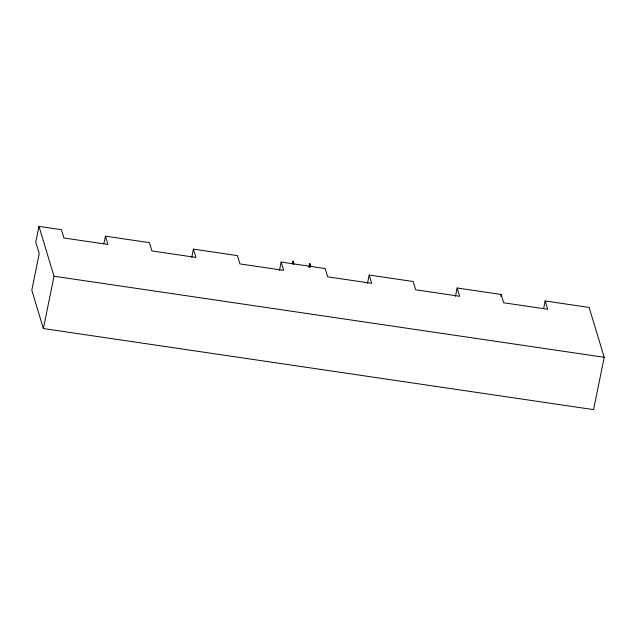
<?xml version="1.0" encoding="UTF-8"?>
<svg xmlns="http://www.w3.org/2000/svg" width="636" height="636" viewBox="0 0 636 636"><rect width="100%" height="100%" fill="white"/><g stroke="black" fill="none" stroke-linecap="round" stroke-linejoin="round"><path stroke-width="0.95" d="M293.188 263.845L293.22 261.221L293.88 264.059M309.676 267.152L309.716 263.654L310.384 266.484M293.188 263.081L293.22 261.221L292.703 263.884M293.156 263.105L293.22 261.221L293.466 263.884M309.032 267.2L309.716 263.654L310.042 267.207M545.155 300.955L547.66 309.255L503.656 302.768L501.152 294.476L457.157 287.989L459.661 296.289L415.666 289.801L413.162 281.51L369.166 275.03L371.67 283.322L327.675 276.843L325.171 268.543L281.176 262.064L283.68 270.356L239.907 263.908L237.403 255.616L193.408 249.129L195.912 257.429L151.917 250.942L149.412 242.65L105.417 236.171L107.921 244.463L63.926 237.983L61.422 229.683L38.963 226.376L35.775 242.078L39.241 253.565L31.8 290.199L43.383 328.558L593.571 409.624L604.2 357.289L589.151 307.442L545.155 300.955L543.653 308.341M43.383 328.558L54.012 276.231L38.963 226.376M103.914 243.556L105.417 236.171M191.722 257.445L193.408 249.129M279.482 270.372L281.176 262.064M367.481 283.338L369.166 275.03M455.471 296.304L457.157 287.989M500.778 296.32L501.152 294.476M54.012 276.231L604.2 357.289M309.955 266.357L309.716 263.654L309.835 265.57M293.458 263.924L293.22 261.221L293.339 263.137"/></g></svg>
